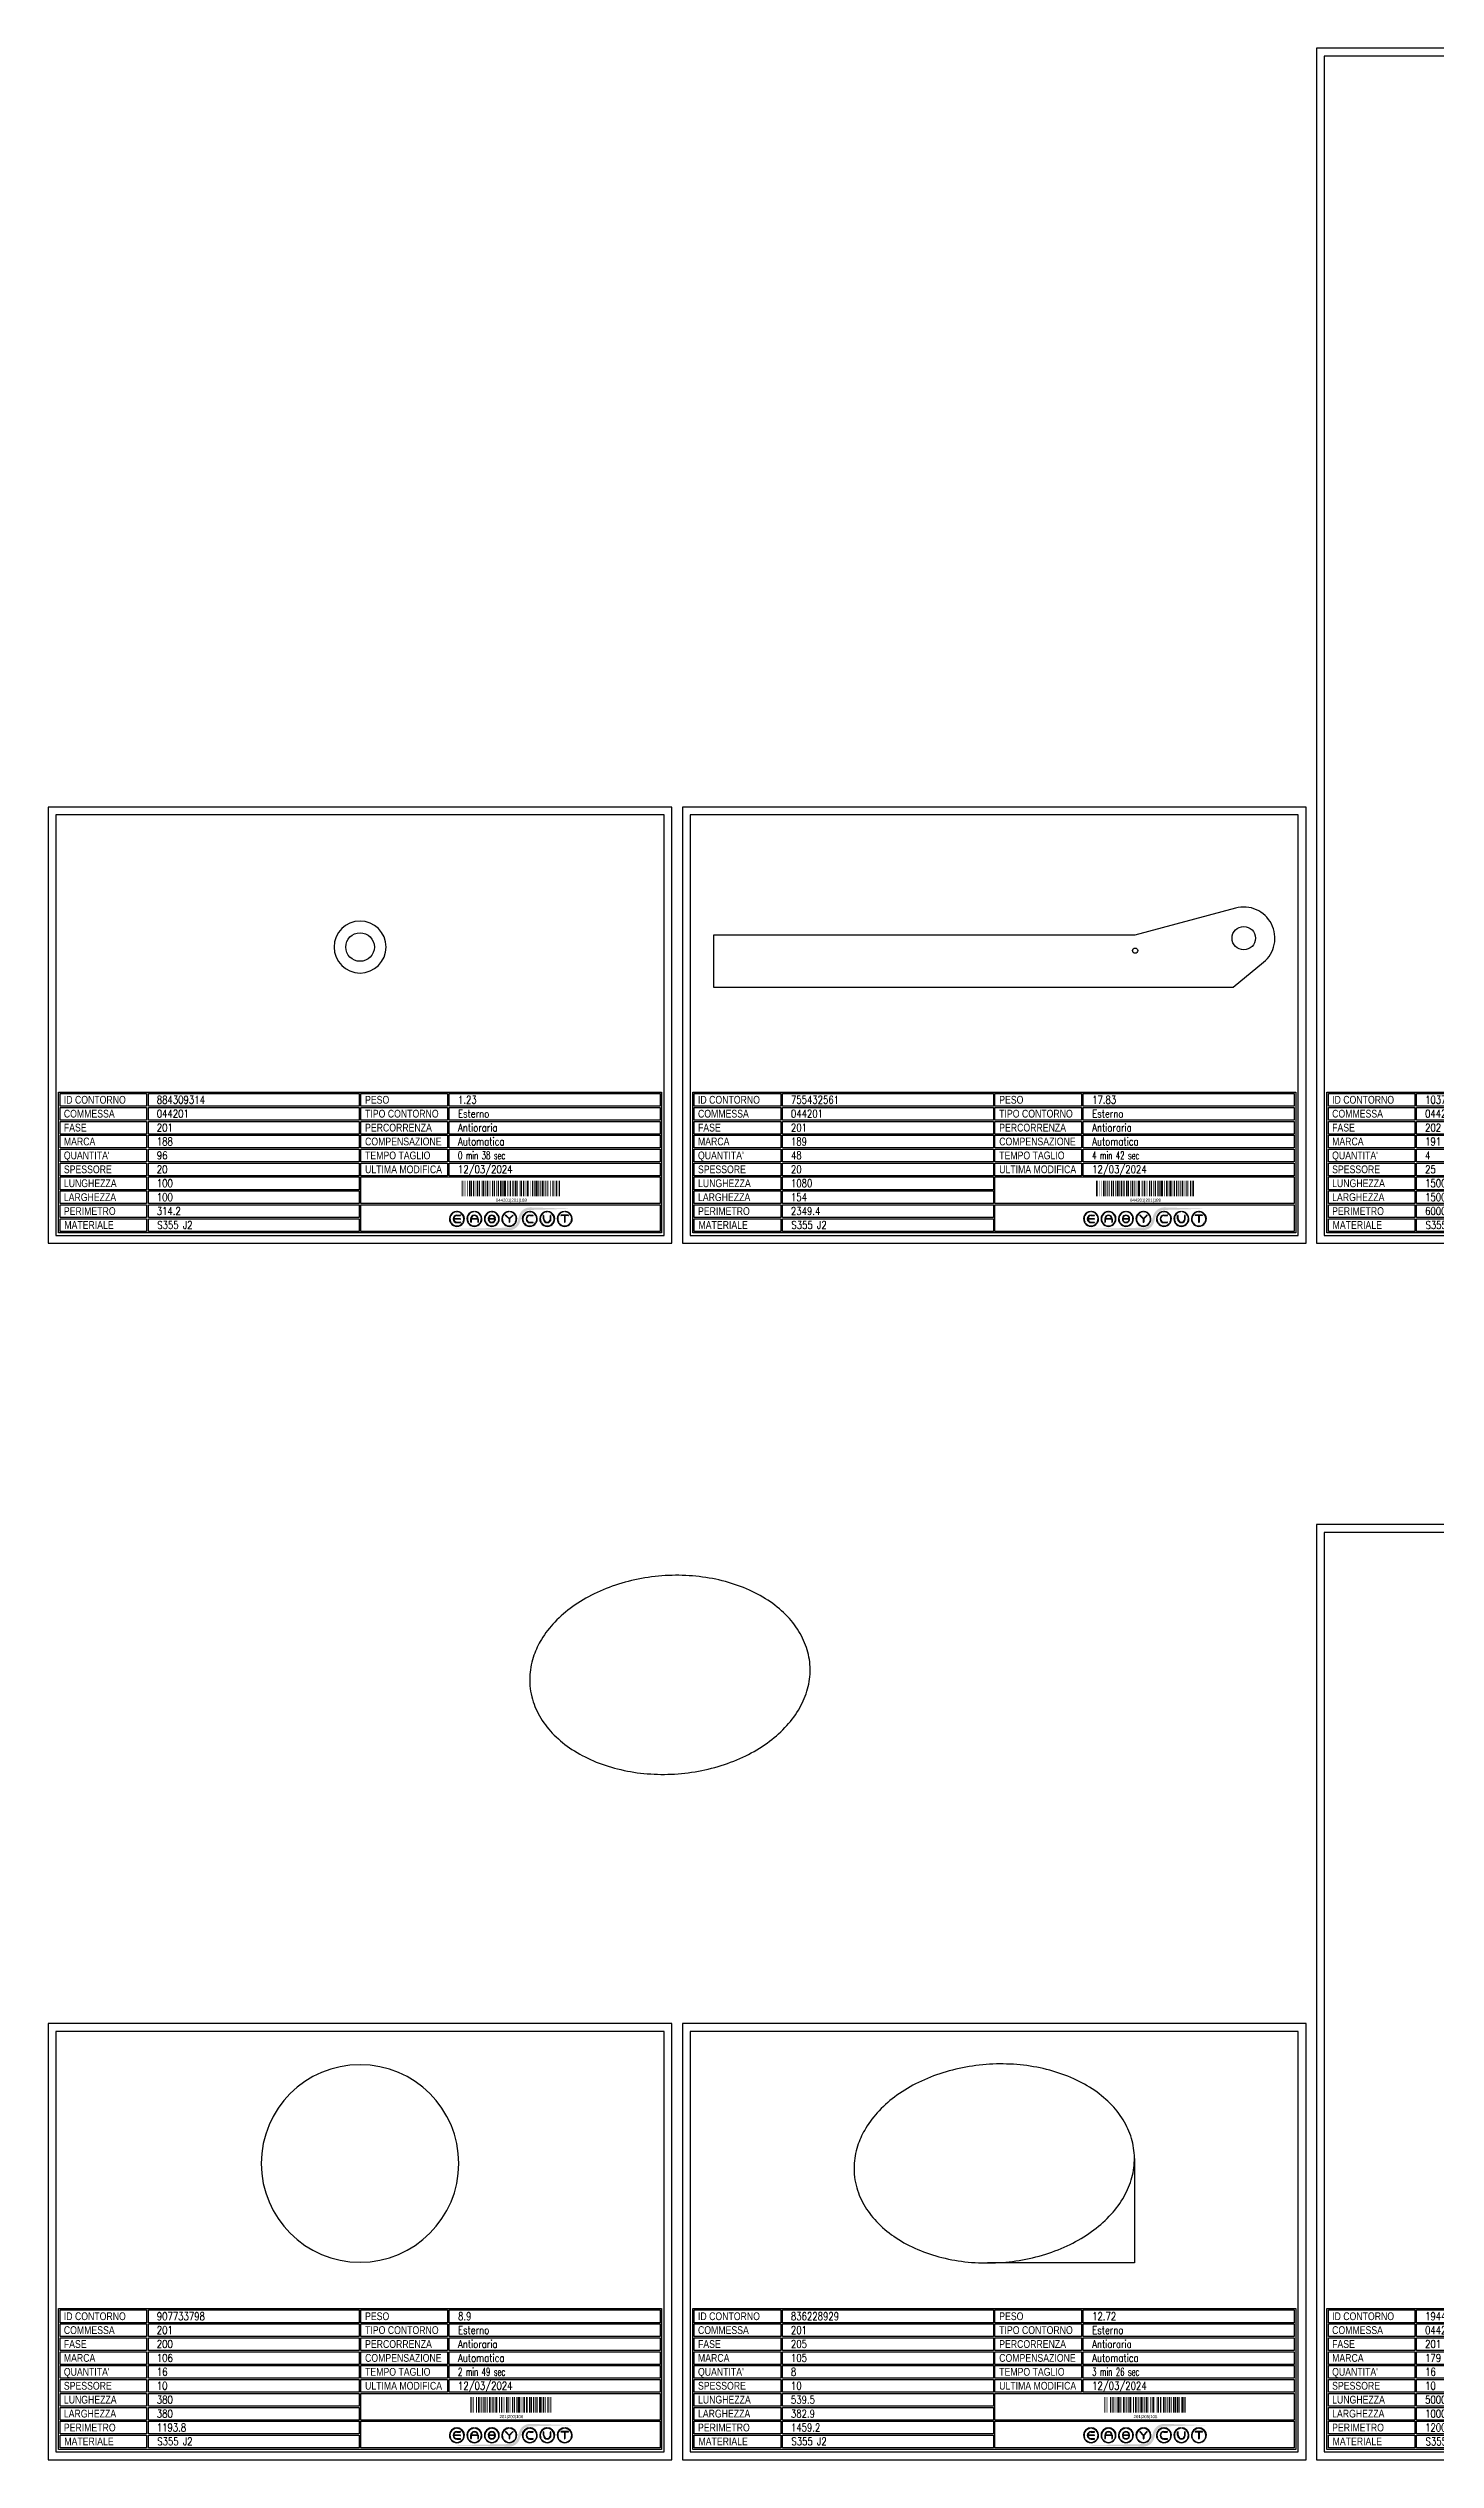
# Model space of a CAD drawing. Header units: millimetres. Extents: x 28039 to 145264, y 9873 to 40131.
# Drawn here: x 28039 to 30708, y 9873 to 14512 of the extents above; entities that cross this region are included whole.
import ezdxf
from ezdxf.enums import TextEntityAlignment as Align

# ---------------------------------------------------------------- set-up
doc = ezdxf.new("R2010")
doc.units = ezdxf.units.MM
doc.styles.add('EasyCutStyle', font='romans.shx', dxfattribs={"width": 0.8})
doc.styles.add('EasyCutStyle1', font='arial.ttf', dxfattribs={"width": 0.8})

# ---------------------------------------------------------------- blocks, each defined once
blk = doc.blocks.new('*U4')
at = {"color": 5}
blk.add_lwpolyline([(0, 0), (1200, 0), (1200, 839), (0, 839)], close=True, dxfattribs=at)
at = {"color": 7}
blk.add_lwpolyline([(15, 15), (1185, 15), (1185, 824), (15, 824)], close=True, dxfattribs=at)
at = {"color": 253}
blk.add_lwpolyline([(20, 291), (1180, 291), (1180, 20), (20, 20)], close=True, dxfattribs=at)
at = {"color": 2}
for points in [[(23, 288.1), (189.3, 288.1), (189.3, 263.7), (23, 263.7)], [(23, 288.1), (189.3, 288.1), (189.3, 263.7), (23, 263.7)], [(601.5, 288.1), (767.9, 288.1), (767.9, 263.7), (601.5, 263.7)], [(23, 261.4), (189.3, 261.4), (189.3, 237), (23, 237)], [(23, 234.6), (189.3, 234.6), (189.3, 210.2), (23, 210.2)], [(601.5, 261.4), (767.9, 261.4), (767.9, 237), (601.5, 237)], [(601.5, 234.6), (767.9, 234.6), (767.9, 210.2), (601.5, 210.2)], [(23, 207.9), (189.3, 207.9), (189.3, 183.4), (23, 183.4)], [(601.5, 207.9), (767.9, 207.9), (767.9, 183.4), (601.5, 183.4)], [(23, 181.1), (189.3, 181.1), (189.3, 156.7), (23, 156.7)], [(23, 154.3), (189.3, 154.3), (189.3, 129.9), (23, 129.9)], [(601.5, 181.1), (767.9, 181.1), (767.9, 156.7), (601.5, 156.7)], [(601.5, 154.3), (767.9, 154.3), (767.9, 129.9), (601.5, 129.9)], [(23, 127.6), (189.3, 127.6), (189.3, 103.1), (23, 103.1)], [(23, 100.8), (189.3, 100.8), (189.3, 76.4), (23, 76.4)], [(23, 74), (189.3, 74), (189.3, 49.6), (23, 49.6)], [(23, 47.3), (189.3, 47.3), (189.3, 22.9), (23, 22.9)]]:
    blk.add_lwpolyline(points, close=True, dxfattribs=at)
at = {"color": 1}
for points in [[(192.7, 288.1), (598.5, 288.1), (598.5, 263.7), (192.7, 263.7)], [(771.3, 288.1), (1177.2, 288.1), (1177.2, 263.7), (771.3, 263.7)], [(192.7, 261.4), (598.5, 261.4), (598.5, 237), (192.7, 237)], [(192.7, 234.6), (598.5, 234.6), (598.5, 210.2), (192.7, 210.2)], [(771.3, 261.4), (1177.2, 261.4), (1177.2, 237), (771.3, 237)], [(771.3, 234.6), (1177.2, 234.6), (1177.2, 210.2), (771.3, 210.2)], [(192.7, 207.9), (598.5, 207.9), (598.5, 183.4), (192.7, 183.4)], [(771.3, 207.9), (1177.2, 207.9), (1177.2, 183.4), (771.3, 183.4)], [(192.7, 181.1), (598.5, 181.1), (598.5, 156.7), (192.7, 156.7)], [(192.7, 154.3), (598.5, 154.3), (598.5, 129.9), (192.7, 129.9)], [(771.3, 181.1), (1177.2, 181.1), (1177.2, 156.7), (771.3, 156.7)], [(771.3, 154.3), (1177.2, 154.3), (1177.2, 129.9), (771.3, 129.9)], [(192.7, 127.6), (598.5, 127.6), (598.5, 103.1), (192.7, 103.1)], [(192.7, 100.8), (598.5, 100.8), (598.5, 76.4), (192.7, 76.4)], [(601.5, 127.6), (1177.2, 127.6), (1177.2, 76.4), (601.5, 76.4)], [(192.7, 74), (598.5, 74), (598.5, 49.6), (192.7, 49.6)], [(192.7, 47.3), (598.5, 47.3), (598.5, 22.9), (192.7, 22.9)], [(601.5, 74), (1177.2, 74), (1177.2, 22.9), (601.5, 22.9)]]:
    blk.add_lwpolyline(points, close=True, dxfattribs=at)
at = {"color": 161, "style": 'EasyCutStyle1', "width": 0.8}
for s, p in [('ID CONTORNO', (30.1, 268.6)), ('PESO', (609.6, 268.6)), ('COMMESSA', (30.1, 241.9)), ('TIPO CONTORNO', (609.6, 241.9)), ('FASE', (30.1, 215.1)), ('MARCA', (30.1, 188.4)), ('COMPENSAZIONE', (609.6, 188.4)), ('PERCORRENZA', (609.6, 215.1)), ("QUANTITA'", (30.1, 161.6)), ('SPESSORE', (30.1, 134.8)), ('TEMPO TAGLIO', (609.6, 161.6)), ('ULTIMA MODIFICA', (609.6, 134.8)), ('LUNGHEZZA', (30.1, 108.1)), ('LARGHEZZA', (30.1, 81.3)), ('PERIMETRO', (30.1, 54.5)), ('MATERIALE', (31, 27.8))]:
    blk.add_text(s, height=15, dxfattribs=at).set_placement(p)
at = {"style": 'EasyCutStyle'}
for tag, p, width in [('IDSHAPE', (208.9, 268.6), 0.8), ('WEIGTHSHAPE', (788.4, 268.6), 0.8), ('ORDERSHAPE', (208.9, 241.9), 0.8), ('TYPESHAPE', (788.4, 241.9), 0.8), ('PHASESHAPE', (208.9, 215.1), 0.8), ('MKSHAPE', (208.9, 188.4), 0.8), ('JOUSHAPE', (788.4, 215.1), 0.8), ('COMPSHAPE', (788.4, 188.4), 0.8), ('TKSHAPE', (208.9, 134.8), 0.8), ('QTASHAPE', (208.9, 161.6), 0.8), ('TIMECUTSHAPE', (788.4, 161.6), 0.65), ('LASTMODIFYSHAPE', (788.4, 134.8), 0.8), ('LENGTHSHAPE', (208.9, 108.1), 0.8), ('HEIGHTSHAPE', (208.9, 81.3), 0.8), ('PERIMETERSHAPE', (208.9, 54.5), 0.8), ('MATSHAPE', (209.8, 27.8), 0.8)]:
    blk.add_attdef(tag, p, '', height=15, dxfattribs=dict(at, width=width))
blk = doc.blocks.new('Logo')
h = blk.add_hatch(color=256)
h.set_gradient(color1=(255, 0, 0), color2=(255, 255, 0), tint=1)
h.paths.add_polyline_path([(20.5, 4.4, -0.339454), (37.1, 17.2), (118.6, 19.6), (37.1, 22, 0.339454), (15.8, 5.7), (13.2, -4.2, -0.339454), (-3.4, -16.9), (-118.2, -19.3), (-3.4, -21.7, 0.339454), (17.8, -5.4)])
for color, points in [(140, [(-115.9, -5.7, -1), (-116.7, -6.1, -0.520567), (-104.9, 14.3, -1), (-104.9, 13.5, 0.520567)]), (256, [(-97.3, 0.4), (-110, 0.4, -0.394366), (-103.7, 6.3), (-97.3, 6.3, 1), (-97.3, 7.2), (-103.7, 7.2, 1), (-103.7, -7.2), (-97.3, -7.2, 1), (-97.3, -6.3), (-103.7, -6.3, -0.394366), (-110, -0.4), (-97.3, -0.4, 1)]), (140, [(-91.4, -5.7, 1), (-90.6, -6.1, 0.520567), (-102.4, 14.3, 0.916853), (-102.6, 13.5, 0.043377), (-102.5, 13.5, -0.520567)]), (140, [(-82.3, -5.7, -1), (-83.1, -6.1, -0.520567), (-71.3, 14.3, -1), (-71.3, 13.5, 0.520567)]), (140, [(-57.8, -5.7, 1), (-57, -6.1, 0.520567), (-68.8, 14.3, 1), (-68.9, 13.5, -0.520567)]), (140, [(-48.7, -5.7, -1), (-49.5, -6.1, -0.520567), (-37.7, 14.3, -1), (-37.7, 13.5, 0.520567)]), (256, [(-31.2, -0.4, -0.486114), (-30.3, -1.5, -0.776377), (-42.6, -1.6, 1), (-43.4, -1.9, 0.776377), (-29.5, -1.7, 0.486114), (-31.2, 0.4), (-41.8, 0.4, -0.486114), (-42.6, 1.5, -0.776377), (-30.4, 1.6, 1), (-29.5, 1.9, 0.776377), (-43.5, 1.7, 0.486114), (-41.8, -0.4)]), (140, [(-24.2, -5.7, 1), (-23.4, -6.1, 0.520567), (-35.2, 14.3, 1), (-35.3, 13.5, -0.520567)]), (140, [(-15.1, -5.7, -1), (-15.9, -6.1, -0.520567), (-4.1, 14.3, -1), (-4.1, 13.5, 0.520567)]), (256, [(-9.3, 7.1, 1), (-10, 6.5), (-3.3, -0.2), (-3.3, -6.3, 1), (-2.4, -6.3), (-2.4, -0.2), (4.2, 6.5, 1), (3.6, 7.1), (-2.9, 0.6)]), (140, [(9.4, -5.7, 1), (10.2, -6.1, 0.520567), (-1.6, 14.3, 1), (-1.7, 13.5, -0.520567)]), (140, [(24.2, -5.7, -1), (23.4, -6.1, -0.520567), (35.2, 14.3, -1), (35.3, 13.5, 0.520567)]), (256, [(36.5, -7.2), (42.8, -7.2, 1), (42.8, -6.3), (36.5, -6.3, -1), (36.5, 6.3), (42.8, 6.3, 1), (42.8, 7.2), (36.5, 7.2, 1)]), (140, [(48.7, -5.7, 1), (49.5, -6.1, 0.520567), (37.7, 14.3, 1), (37.7, 13.5, -0.520567)]), (140, [(57.8, -5.7, -1), (57, -6.1, -0.520567), (68.8, 14.3, -1), (68.9, 13.5, 0.520567)]), (256, [(63.7, 0), (63.7, 6.3, 1), (62.9, 6.3), (62.9, 0, 1), (77.3, 0), (77.3, 6.3, 1), (76.4, 6.3), (76.4, 0, -1)]), (140, [(82.3, -5.7, 1), (83.1, -6.1, 0.520567), (71.3, 14.3, 1), (71.3, 13.5, -0.520567)]), (140, [(91.4, -5.7, -1), (90.6, -6.1, -0.520567), (102.4, 14.3, -1), (102.5, 13.5, 0.520567)]), (256, [(96.9, 7.2, 1), (96.9, 6.3), (103.2, 6.3), (103.2, -6.3, 1), (104.1, -6.3), (104.1, 6.3), (110.4, 6.3, 1), (110.4, 7.2)]), (140, [(115.9, -5.7, 1), (116.7, -6.1, 0.520567), (104.9, 14.3, 1), (104.9, 13.5, -0.520567)]), (140, [(-91.9, -8.3, 1), (-92.6, -7.8, -0.520567), (-114.8, -7.8, 1), (-115.5, -8.3, 0.520567)]), (140, [(-58.3, -8.3, 1), (-59, -7.8, -0.520567), (-81.2, -7.8, 1), (-81.9, -8.3, 0.520567)]), (140, [(-24.7, -8.3, 1), (-25.4, -7.8, -0.520567), (-47.6, -7.8, 1), (-48.3, -8.3, 0.520567)]), (140, [(8.9, -8.3, 1), (8.2, -7.8, -0.520567), (-14, -7.8, 1), (-14.7, -8.3, 0.520567)]), (140, [(48.3, -8.3, 1), (47.6, -7.8, -0.520567), (25.4, -7.8, 1), (24.7, -8.3, 0.520567)]), (140, [(81.9, -8.3, 1), (81.2, -7.8, -0.520567), (59, -7.8, 1), (58.3, -8.3, 0.520567)]), (140, [(115.5, -8.3, 1), (114.8, -7.8, -0.520567), (92.6, -7.8, 1), (91.9, -8.3, 0.520567)])]:
    blk.add_hatch(color=color).paths.add_polyline_path(points)
h = blk.add_hatch(color=256)
h.paths.add_polyline_path([(-63.7, -0.4), (-63.7, -6.3, 1), (-62.9, -6.3), (-62.9, 0, 1), (-77.3, 0), (-77.3, -6.3, 1), (-76.4, -6.3), (-76.4, -0.4)])
h.paths.add_polyline_path([(-76.4, 0.4, -0.933992), (-63.8, 0.4)], flags=16)
for p, q in [((-97.3, 0.4), (-110, 0.4)), ((-103.7, 7.2), (-97.3, 7.2)), ((-103.7, 6.3), (-97.3, 6.3)), ((-77.3, 0), (-77.3, -6.3)), ((-63.8, 0.4), (-76.4, 0.4)), ((-62.9, 0), (-62.9, -6.3)), ((-31.2, 0.4), (-41.8, 0.4)), ((-3.3, -0.2), (-10, 6.5)), ((-2.9, 0.6), (-9.3, 7.1)), ((-2.9, 0.6), (3.6, 7.1)), ((-2.4, -0.2), (4.2, 6.5)), ((36.5, 7.2), (42.8, 7.2)), ((36.5, 6.3), (42.8, 6.3)), ((62.9, 0), (62.9, 6.3)), ((63.7, 0), (63.7, 6.3)), ((76.4, 0), (76.4, 6.3)), ((77.3, 0), (77.3, 6.3)), ((110.4, 7.2), (96.9, 7.2)), ((103.2, 6.3), (96.9, 6.3)), ((103.2, 6.3), (103.2, -6.3)), ((104.1, 6.3), (104.1, -6.3)), ((110.4, 6.3), (104.1, 6.3)), ((-97.3, -0.4), (-110, -0.4)), ((-103.7, -6.3), (-97.3, -6.3)), ((-103.7, -7.2), (-97.3, -7.2)), ((-76.4, -0.4), (-76.4, -6.3)), ((-63.7, -0.4), (-76.4, -0.4)), ((-63.7, -0.4), (-63.7, -6.3)), ((-31.2, -0.4), (-41.8, -0.4)), ((-3.3, -0.2), (-3.3, -6.3)), ((-2.4, -0.2), (-2.4, -6.3)), ((36.5, -6.3), (42.8, -6.3)), ((36.5, -7.2), (42.8, -7.2))]:
    blk.add_line(p, q)
at = {"color": 140}
for centre, radius, start, end in [((-103.7, 0), 14.4, 95, 205), ((-103.7, 0), 13.5, 95, 205), ((-104.9, 13.9), 0.432, 275, 95), ((-102.5, 13.9), 0.432, 85, 265), ((-103.7, 0), 13.5, 335, 85), ((-103.7, 0), 14.4, 335, 85), ((-70.1, 0), 14.4, 95, 205), ((-70.1, 0), 13.5, 95, 205), ((-71.3, 13.9), 0.432, 275, 95), ((-68.9, 13.9), 0.432, 85, 265), ((-70.1, 0), 13.5, 335, 85), ((-70.1, 0), 14.4, 335, 85), ((-36.5, 0), 14.4, 95, 205), ((-36.5, 0), 13.5, 95, 205), ((-37.7, 13.9), 0.432, 275, 95), ((-35.3, 13.9), 0.432, 85, 265), ((-36.5, 0), 13.5, 335, 85), ((-36.5, 0), 14.4, 335, 85), ((-2.9, 0), 14.4, 95, 205), ((-2.9, 0), 13.5, 95, 205), ((-4.1, 13.9), 0.432, 275, 95), ((-1.7, 13.9), 0.432, 85, 265), ((-2.9, 0), 13.5, 335, 85), ((-2.9, 0), 14.4, 335, 85), ((36.5, 0), 14.4, 95, 205), ((36.5, 0), 13.5, 95, 205), ((35.3, 13.9), 0.432, 275, 95), ((37.7, 13.9), 0.432, 85, 265), ((36.5, 0), 14.4, 335, 85), ((36.5, 0), 13.5, 335, 85), ((70.1, 0), 14.4, 95, 205), ((70.1, 0), 13.5, 95, 205), ((68.9, 13.9), 0.432, 275, 95), ((71.3, 13.9), 0.432, 85, 265), ((70.1, 0), 14.4, 335, 85), ((70.1, 0), 13.5, 335, 85), ((103.7, 0), 14.4, 95, 205), ((103.7, 0), 13.5, 95, 205), ((102.5, 13.9), 0.432, 275, 95), ((104.9, 13.9), 0.432, 85, 265), ((103.7, 0), 14.4, 335, 85), ((103.7, 0), 13.5, 335, 85), ((-116.3, -5.9), 0.432, 205, 25), ((-115.1, -8), 0.432, 35, 215), ((-103.7, 0), 14.4, 215, 325), ((-103.7, 0), 13.5, 215, 325), ((-92.2, -8), 0.432, 325, 145), ((-91, -5.9), 0.432, 155, 335), ((-82.7, -5.9), 0.432, 205, 25), ((-81.5, -8), 0.432, 35, 215), ((-70.1, 0), 14.4, 215, 325), ((-70.1, 0), 13.5, 215, 325), ((-58.6, -8), 0.432, 325, 145), ((-57.4, -5.9), 0.432, 155, 335), ((-49.1, -5.9), 0.432, 205, 25), ((-47.9, -8), 0.432, 35, 215), ((-36.5, 0), 14.4, 215, 325), ((-36.5, 0), 13.5, 215, 325), ((-25, -8), 0.432, 325, 145), ((-23.8, -5.9), 0.432, 155, 335), ((-15.5, -5.9), 0.432, 205, 25), ((-14.3, -8), 0.432, 35, 215), ((-2.9, 0), 14.4, 215, 325), ((-2.9, 0), 13.5, 215, 325), ((8.6, -8), 0.432, 325, 145), ((9.8, -5.9), 0.432, 155, 335), ((23.8, -5.9), 0.432, 205, 25), ((25, -8), 0.432, 35, 215), ((36.5, 0), 14.4, 215, 325), ((36.5, 0), 13.5, 215, 325), ((47.9, -8), 0.432, 325, 145), ((49.1, -5.9), 0.432, 155, 335), ((57.4, -5.9), 0.432, 205, 25), ((58.6, -8), 0.432, 35, 215), ((70.1, 0), 14.4, 215, 325), ((70.1, 0), 13.5, 215, 325), ((81.5, -8), 0.432, 325, 145), ((82.7, -5.9), 0.432, 155, 335), ((91, -5.9), 0.432, 205, 25), ((92.2, -8), 0.432, 35, 215), ((103.7, 0), 14.4, 215, 325), ((103.7, 0), 13.5, 215, 325), ((115.1, -8), 0.432, 325, 145), ((116.3, -5.9), 0.432, 155, 335)]:
    blk.add_arc(centre, radius, start, end, dxfattribs=at)
for centre, radius, start, end in [((-103.7, 0), 7.2, 90, 270), ((-103.7, 0), 6.34, 90, 176.0904), ((-97.3, 6.8), 0.432, 270, 90), ((-97.3, 0), 0.432, 270, 90), ((-70.1, 0), 7.2, 0, 180), ((-70.1, 0), 6.34, 3.9096, 176.0904), ((-36.5, 0), 7.2, 15, 166.2998), ((-41.8, 1.3), 1.73, 166.2998, 270), ((-41.8, 1.3), 0.864, 166.2998, 270), ((-36.5, 0), 6.34, 15, 166.2998), ((-31.2, -1.3), 1.73, 346.2998, 90), ((-29.9, 1.8), 0.432, 195, 15), ((-9.6, 6.8), 0.432, 45, 225), ((3.9, 6.8), 0.432, 315, 135), ((36.5, 0), 7.2, 90, 270), ((36.5, 0), 6.34, 90, 270), ((42.8, 6.8), 0.432, 270, 90), ((63.3, 6.3), 0.432, 0, 180), ((70.1, 0), 7.2, 180, 0), ((70.1, 0), 6.34, 180, 0), ((76.8, 6.3), 0.432, 0, 180), ((96.9, 6.8), 0.432, 90, 270), ((110.4, 6.8), 0.432, 270, 90), ((-103.7, 0), 6.34, 183.9096, 270), ((-97.3, -6.8), 0.432, 270, 90), ((-76.8, -6.3), 0.432, 180, 0), ((-63.3, -6.3), 0.432, 180, 0), ((-43, -1.8), 0.432, 15, 195), ((-36.5, 0), 7.2, 195, 346.2998), ((-36.5, 0), 6.34, 195, 346.2998), ((-31.2, -1.3), 0.864, 346.2998, 90), ((-2.9, -6.3), 0.432, 180, 0), ((42.8, -6.8), 0.432, 270, 90), ((103.7, -6.3), 0.432, 180, 0)]:
    blk.add_arc(centre, radius, start, end)
blk = doc.blocks.new('BARCODE128_907733798', base_point=(28928.8, 9953.4))
at = {"linetype": 'Continuous'}
for points, const_width in [([(28929.8, 9953.4), (28929.8, 9983.4)], 2), ([(28932.3, 9953.4), (28932.3, 9983.4)], 1), ([(28935.3, 9953.4), (28935.3, 9983.4)], 1), ([(28940.8, 9953.4), (28940.8, 9983.4)], 2), ([(28945.3, 9953.4), (28945.3, 9983.4)], 3), ([(28949.3, 9953.4), (28949.3, 9983.4)], 1), ([(28951.3, 9953.4), (28951.3, 9983.4)], 1), ([(28955.3, 9953.4), (28955.3, 9983.4)], 3), ([(28958.8, 9953.4), (28958.8, 9983.4)], 2), ([(28962.3, 9953.4), (28962.3, 9983.4)], 1), ([(28966.3, 9953.4), (28966.3, 9983.4)], 3), ([(28970.8, 9953.4), (28970.8, 9983.4)], 2), ([(28973.3, 9953.4), (28973.3, 9983.4)], 1), ([(28975.3, 9953.4), (28975.3, 9983.4)], 1), ([(28978.8, 9953.4), (28978.8, 9983.4)], 4), ([(28984.8, 9953.4), (28984.8, 9983.4)], 2), ([(28989.3, 9953.4), (28989.3, 9983.4)], 3), ([(28993.3, 9953.4), (28993.3, 9983.4)], 1), ([(28995.3, 9953.4), (28995.3, 9983.4)], 1), ([(28999.3, 9953.4), (28999.3, 9983.4)], 3), ([(29002.8, 9953.4), (29002.8, 9983.4)], 2), ([(29006.3, 9953.4), (29006.3, 9983.4)], 1), ([(29010.3, 9953.4), (29010.3, 9983.4)], 3), ([(29013.8, 9953.4), (29013.8, 9983.4)], 2), ([(29017.3, 9953.4), (29017.3, 9983.4)], 1), ([(29019.3, 9953.4), (29019.3, 9983.4)], 1), ([(29022.8, 9953.4), (29022.8, 9983.4)], 4), ([(29028.3, 9953.4), (29028.3, 9983.4)], 1), ([(29032.3, 9953.4), (29032.3, 9983.4)], 3), ([(29036.8, 9953.4), (29036.8, 9983.4)], 2), ([(29039.3, 9953.4), (29039.3, 9983.4)], 1), ([(29043.3, 9953.4), (29043.3, 9983.4)], 3), ([(29046.8, 9953.4), (29046.8, 9983.4)], 2), ([(29050.8, 9953.4), (29050.8, 9983.4)], 2), ([(29055.3, 9953.4), (29055.3, 9983.4)], 3), ([(29058.3, 9953.4), (29058.3, 9983.4)], 1), ([(29062.8, 9953.4), (29062.8, 9983.4)], 4), ([(29066.3, 9953.4), (29066.3, 9983.4)], 1), ([(29069.3, 9953.4), (29069.3, 9983.4)], 3), ([(29072.8, 9953.4), (29072.8, 9983.4)], 2), ([(29078.3, 9953.4), (29078.3, 9983.4)], 3), ([(29081.3, 9953.4), (29081.3, 9983.4)], 1), ([(29083.8, 9953.4), (29083.8, 9983.4)], 2)]:
    blk.add_lwpolyline(points, dxfattribs=dict(at, const_width=const_width))
blk.add_text('201|200|106', height=6).set_placement((29007.8, 9942.9), align=Align.CENTER)
blk = doc.blocks.new('BARCODE128_836228929', base_point=(30148.8, 9953.4))
at = {"linetype": 'Continuous'}
for points, const_width in [([(30149.8, 9953.4), (30149.8, 9983.4)], 2), ([(30152.3, 9953.4), (30152.3, 9983.4)], 1), ([(30155.3, 9953.4), (30155.3, 9983.4)], 1), ([(30160.8, 9953.4), (30160.8, 9983.4)], 2), ([(30165.3, 9953.4), (30165.3, 9983.4)], 3), ([(30169.3, 9953.4), (30169.3, 9983.4)], 1), ([(30171.3, 9953.4), (30171.3, 9983.4)], 1), ([(30175.3, 9953.4), (30175.3, 9983.4)], 3), ([(30178.8, 9953.4), (30178.8, 9983.4)], 2), ([(30182.3, 9953.4), (30182.3, 9983.4)], 1), ([(30186.3, 9953.4), (30186.3, 9983.4)], 3), ([(30190.8, 9953.4), (30190.8, 9983.4)], 2), ([(30193.3, 9953.4), (30193.3, 9983.4)], 1), ([(30195.3, 9953.4), (30195.3, 9983.4)], 1), ([(30198.8, 9953.4), (30198.8, 9983.4)], 4), ([(30204.8, 9953.4), (30204.8, 9983.4)], 2), ([(30209.3, 9953.4), (30209.3, 9983.4)], 3), ([(30213.3, 9953.4), (30213.3, 9983.4)], 1), ([(30215.3, 9953.4), (30215.3, 9983.4)], 1), ([(30219.3, 9953.4), (30219.3, 9983.4)], 3), ([(30222.8, 9953.4), (30222.8, 9983.4)], 2), ([(30226.8, 9953.4), (30226.8, 9983.4)], 2), ([(30230.3, 9953.4), (30230.3, 9983.4)], 3), ([(30234.3, 9953.4), (30234.3, 9983.4)], 1), ([(30237.3, 9953.4), (30237.3, 9983.4)], 1), ([(30239.3, 9953.4), (30239.3, 9983.4)], 1), ([(30242.8, 9953.4), (30242.8, 9983.4)], 4), ([(30248.3, 9953.4), (30248.3, 9983.4)], 1), ([(30252.3, 9953.4), (30252.3, 9983.4)], 3), ([(30256.8, 9953.4), (30256.8, 9983.4)], 2), ([(30259.3, 9953.4), (30259.3, 9983.4)], 1), ([(30263.3, 9953.4), (30263.3, 9983.4)], 3), ([(30266.8, 9953.4), (30266.8, 9983.4)], 2), ([(30270.8, 9953.4), (30270.8, 9983.4)], 2), ([(30274.3, 9953.4), (30274.3, 9983.4)], 3), ([(30278.3, 9953.4), (30278.3, 9983.4)], 1), ([(30282.3, 9953.4), (30282.3, 9983.4)], 3), ([(30285.8, 9953.4), (30285.8, 9983.4)], 2), ([(30289.3, 9953.4), (30289.3, 9983.4)], 3), ([(30292.8, 9953.4), (30292.8, 9983.4)], 2), ([(30298.3, 9953.4), (30298.3, 9983.4)], 3), ([(30301.3, 9953.4), (30301.3, 9983.4)], 1), ([(30303.8, 9953.4), (30303.8, 9983.4)], 2)]:
    blk.add_lwpolyline(points, dxfattribs=dict(at, const_width=const_width))
blk.add_text('201|205|105', height=6).set_placement((30227.8, 9942.9), align=Align.CENTER)
blk = doc.blocks.new('*U14')
at = {"color": 5}
blk.add_lwpolyline([(0, 0), (6000, 0), (6000, 1799), (0, 1799)], close=True, dxfattribs=at)
at = {"color": 7}
blk.add_lwpolyline([(15, 15), (5985, 15), (5985, 1784), (15, 1784)], close=True, dxfattribs=at)
at = {"color": 253}
blk.add_lwpolyline([(20, 291), (1180, 291), (1180, 20), (20, 20)], close=True, dxfattribs=at)
at = {"color": 2}
for points in [[(23, 288.1), (189.3, 288.1), (189.3, 263.7), (23, 263.7)], [(23, 288.1), (189.3, 288.1), (189.3, 263.7), (23, 263.7)], [(23, 261.4), (189.3, 261.4), (189.3, 237), (23, 237)], [(23, 234.6), (189.3, 234.6), (189.3, 210.2), (23, 210.2)], [(23, 207.9), (189.3, 207.9), (189.3, 183.4), (23, 183.4)], [(23, 181.1), (189.3, 181.1), (189.3, 156.7), (23, 156.7)], [(23, 154.3), (189.3, 154.3), (189.3, 129.9), (23, 129.9)], [(23, 127.6), (189.3, 127.6), (189.3, 103.1), (23, 103.1)], [(23, 100.8), (189.3, 100.8), (189.3, 76.4), (23, 76.4)], [(23, 74), (189.3, 74), (189.3, 49.6), (23, 49.6)], [(23, 47.3), (189.3, 47.3), (189.3, 22.9), (23, 22.9)]]:
    blk.add_lwpolyline(points, close=True, dxfattribs=at)
at = {"color": 1}
for points in [[(192.7, 288.1), (598.5, 288.1), (598.5, 263.7), (192.7, 263.7)], [(192.7, 261.4), (598.5, 261.4), (598.5, 237), (192.7, 237)], [(192.7, 234.6), (598.5, 234.6), (598.5, 210.2), (192.7, 210.2)], [(192.7, 207.9), (598.5, 207.9), (598.5, 183.4), (192.7, 183.4)], [(192.7, 181.1), (598.5, 181.1), (598.5, 156.7), (192.7, 156.7)], [(192.7, 154.3), (598.5, 154.3), (598.5, 129.9), (192.7, 129.9)], [(192.7, 127.6), (598.5, 127.6), (598.5, 103.1), (192.7, 103.1)], [(192.7, 100.8), (598.5, 100.8), (598.5, 76.4), (192.7, 76.4)], [(192.7, 74), (598.5, 74), (598.5, 49.6), (192.7, 49.6)], [(192.7, 47.3), (598.5, 47.3), (598.5, 22.9), (192.7, 22.9)]]:
    blk.add_lwpolyline(points, close=True, dxfattribs=at)
at = {"color": 161, "style": 'EasyCutStyle1', "width": 0.8}
for s, p in [('ID CONTORNO', (30.1, 268.6)), ('COMMESSA', (30.1, 241.9)), ('FASE', (30.1, 215.1)), ('MARCA', (30.1, 188.4)), ("QUANTITA'", (30.1, 161.6)), ('SPESSORE', (30.1, 134.8)), ('LUNGHEZZA', (30.1, 108.1)), ('LARGHEZZA', (30.1, 81.3)), ('PERIMETRO', (30.1, 54.5)), ('MATERIALE', (31, 27.8))]:
    blk.add_text(s, height=15, dxfattribs=at).set_placement(p)
at = {"style": 'EasyCutStyle'}
for tag, p, width in [('IDSHAPE', (208.9, 268.6), 0.8), ('WEIGTHSHAPE', (788.4, 268.6), 0.8), ('ORDERSHAPE', (208.9, 241.9), 0.8), ('TYPESHAPE', (788.4, 241.9), 0.8), ('PHASESHAPE', (208.9, 215.1), 0.8), ('MKSHAPE', (208.9, 188.4), 0.8), ('JOUSHAPE', (788.4, 215.1), 0.8), ('COMPSHAPE', (788.4, 188.4), 0.8), ('TKSHAPE', (208.9, 134.8), 0.8), ('QTASHAPE', (208.9, 161.6), 0.8), ('TIMECUTSHAPE', (788.4, 161.6), 0.65), ('LASTMODIFYSHAPE', (788.4, 134.8), 0.8), ('LENGTHSHAPE', (208.9, 108.1), 0.8), ('HEIGHTSHAPE', (208.9, 81.3), 0.8), ('PERIMETERSHAPE', (208.9, 54.5), 0.8), ('MATSHAPE', (209.8, 27.8), 0.8)]:
    blk.add_attdef(tag, p, '', height=15, dxfattribs=dict(at, width=width))
blk = doc.blocks.new('BARCODE128_884309314', base_point=(28928.8, 12293.4))
at = {"linetype": 'Continuous'}
for points, const_width in [([(28929.8, 12293.4), (28929.8, 12323.4)], 2), ([(28932.3, 12293.4), (28932.3, 12323.4)], 1), ([(28935.3, 12293.4), (28935.3, 12323.4)], 1), ([(28940.3, 12293.4), (28940.3, 12323.4)], 1), ([(28944.3, 12293.4), (28944.3, 12323.4)], 3), ([(28947.8, 12293.4), (28947.8, 12323.4)], 2), ([(28951.8, 12293.4), (28951.8, 12323.4)], 2), ([(28955.3, 12293.4), (28955.3, 12323.4)], 1), ([(28959.3, 12293.4), (28959.3, 12323.4)], 3), ([(28962.8, 12293.4), (28962.8, 12323.4)], 2), ([(28966.3, 12293.4), (28966.3, 12323.4)], 1), ([(28970.3, 12293.4), (28970.3, 12323.4)], 3), ([(28973.8, 12293.4), (28973.8, 12323.4)], 2), ([(28978.3, 12293.4), (28978.3, 12323.4)], 3), ([(28982.3, 12293.4), (28982.3, 12323.4)], 1), ([(28984.3, 12293.4), (28984.3, 12323.4)], 1), ([(28988.3, 12293.4), (28988.3, 12323.4)], 3), ([(28991.8, 12293.4), (28991.8, 12323.4)], 2), ([(28995.3, 12293.4), (28995.3, 12323.4)], 1), ([(28999.3, 12293.4), (28999.3, 12323.4)], 3), ([(29003.8, 12293.4), (29003.8, 12323.4)], 2), ([(29006.3, 12293.4), (29006.3, 12323.4)], 1), ([(29008.3, 12293.4), (29008.3, 12323.4)], 1), ([(29011.8, 12293.4), (29011.8, 12323.4)], 4), ([(29017.8, 12293.4), (29017.8, 12323.4)], 2), ([(29022.3, 12293.4), (29022.3, 12323.4)], 3), ([(29026.3, 12293.4), (29026.3, 12323.4)], 1), ([(29028.3, 12293.4), (29028.3, 12323.4)], 1), ([(29032.3, 12293.4), (29032.3, 12323.4)], 3), ([(29035.8, 12293.4), (29035.8, 12323.4)], 2), ([(29039.3, 12293.4), (29039.3, 12323.4)], 1), ([(29043.3, 12293.4), (29043.3, 12323.4)], 3), ([(29047.8, 12293.4), (29047.8, 12323.4)], 2), ([(29050.3, 12293.4), (29050.3, 12323.4)], 1), ([(29052.3, 12293.4), (29052.3, 12323.4)], 1), ([(29055.8, 12293.4), (29055.8, 12323.4)], 4), ([(29061.3, 12293.4), (29061.3, 12323.4)], 1), ([(29065.3, 12293.4), (29065.3, 12323.4)], 3), ([(29069.8, 12293.4), (29069.8, 12323.4)], 2), ([(29073.3, 12293.4), (29073.3, 12323.4)], 3), ([(29076.3, 12293.4), (29076.3, 12323.4)], 1), ([(29079.8, 12293.4), (29079.8, 12323.4)], 2), ([(29084.3, 12293.4), (29084.3, 12323.4)], 3), ([(29087.3, 12293.4), (29087.3, 12323.4)], 1), ([(29090.8, 12293.4), (29090.8, 12323.4)], 2), ([(29094.8, 12293.4), (29094.8, 12323.4)], 2), ([(29099.3, 12293.4), (29099.3, 12323.4)], 1), ([(29103.3, 12293.4), (29103.3, 12323.4)], 1), ([(29105.8, 12293.4), (29105.8, 12323.4)], 2), ([(29111.3, 12293.4), (29111.3, 12323.4)], 3), ([(29114.3, 12293.4), (29114.3, 12323.4)], 1), ([(29116.8, 12293.4), (29116.8, 12323.4)], 2)]:
    blk.add_lwpolyline(points, dxfattribs=dict(at, const_width=const_width))
blk.add_text('044201|201|188', height=6).set_placement((29024.3, 12282.9), align=Align.CENTER)
blk = doc.blocks.new('BARCODE128_755432561', base_point=(30148.8, 12293.4))
at = {"linetype": 'Continuous'}
for points, const_width in [([(30149.8, 12293.4), (30149.8, 12323.4)], 2), ([(30152.3, 12293.4), (30152.3, 12323.4)], 1), ([(30155.3, 12293.4), (30155.3, 12323.4)], 1), ([(30160.3, 12293.4), (30160.3, 12323.4)], 1), ([(30164.3, 12293.4), (30164.3, 12323.4)], 3), ([(30167.8, 12293.4), (30167.8, 12323.4)], 2), ([(30171.8, 12293.4), (30171.8, 12323.4)], 2), ([(30175.3, 12293.4), (30175.3, 12323.4)], 1), ([(30179.3, 12293.4), (30179.3, 12323.4)], 3), ([(30182.8, 12293.4), (30182.8, 12323.4)], 2), ([(30186.3, 12293.4), (30186.3, 12323.4)], 1), ([(30190.3, 12293.4), (30190.3, 12323.4)], 3), ([(30193.8, 12293.4), (30193.8, 12323.4)], 2), ([(30198.3, 12293.4), (30198.3, 12323.4)], 3), ([(30202.3, 12293.4), (30202.3, 12323.4)], 1), ([(30204.3, 12293.4), (30204.3, 12323.4)], 1), ([(30208.3, 12293.4), (30208.3, 12323.4)], 3), ([(30211.8, 12293.4), (30211.8, 12323.4)], 2), ([(30215.3, 12293.4), (30215.3, 12323.4)], 1), ([(30219.3, 12293.4), (30219.3, 12323.4)], 3), ([(30223.8, 12293.4), (30223.8, 12323.4)], 2), ([(30226.3, 12293.4), (30226.3, 12323.4)], 1), ([(30228.3, 12293.4), (30228.3, 12323.4)], 1), ([(30231.8, 12293.4), (30231.8, 12323.4)], 4), ([(30237.8, 12293.4), (30237.8, 12323.4)], 2), ([(30242.3, 12293.4), (30242.3, 12323.4)], 3), ([(30246.3, 12293.4), (30246.3, 12323.4)], 1), ([(30248.3, 12293.4), (30248.3, 12323.4)], 1), ([(30252.3, 12293.4), (30252.3, 12323.4)], 3), ([(30255.8, 12293.4), (30255.8, 12323.4)], 2), ([(30259.3, 12293.4), (30259.3, 12323.4)], 1), ([(30263.3, 12293.4), (30263.3, 12323.4)], 3), ([(30267.8, 12293.4), (30267.8, 12323.4)], 2), ([(30270.3, 12293.4), (30270.3, 12323.4)], 1), ([(30272.3, 12293.4), (30272.3, 12323.4)], 1), ([(30275.8, 12293.4), (30275.8, 12323.4)], 4), ([(30281.3, 12293.4), (30281.3, 12323.4)], 1), ([(30285.3, 12293.4), (30285.3, 12323.4)], 3), ([(30289.8, 12293.4), (30289.8, 12323.4)], 2), ([(30293.3, 12293.4), (30293.3, 12323.4)], 3), ([(30296.3, 12293.4), (30296.3, 12323.4)], 1), ([(30299.8, 12293.4), (30299.8, 12323.4)], 2), ([(30304.3, 12293.4), (30304.3, 12323.4)], 3), ([(30308.3, 12293.4), (30308.3, 12323.4)], 1), ([(30310.8, 12293.4), (30310.8, 12323.4)], 2), ([(30315.3, 12293.4), (30315.3, 12323.4)], 3), ([(30318.3, 12293.4), (30318.3, 12323.4)], 1), ([(30322.8, 12293.4), (30322.8, 12323.4)], 2), ([(30325.8, 12293.4), (30325.8, 12323.4)], 2), ([(30331.3, 12293.4), (30331.3, 12323.4)], 3), ([(30334.3, 12293.4), (30334.3, 12323.4)], 1), ([(30336.8, 12293.4), (30336.8, 12323.4)], 2)]:
    blk.add_lwpolyline(points, dxfattribs=dict(at, const_width=const_width))
blk.add_text('044201|201|189', height=6).set_placement((30244.3, 12282.9), align=Align.CENTER)
blk = doc.blocks.new('*U57')
at = {"color": 5}
blk.add_lwpolyline([(0, 0), (2000, 0), (2000, 2299), (0, 2299)], close=True, dxfattribs=at)
at = {"color": 7}
blk.add_lwpolyline([(15, 15), (1985, 15), (1985, 2284), (15, 2284)], close=True, dxfattribs=at)
at = {"color": 253}
blk.add_lwpolyline([(20, 291), (1180, 291), (1180, 20), (20, 20)], close=True, dxfattribs=at)
at = {"color": 2}
for points in [[(23, 288.1), (189.3, 288.1), (189.3, 263.7), (23, 263.7)], [(23, 288.1), (189.3, 288.1), (189.3, 263.7), (23, 263.7)], [(601.5, 288.1), (767.9, 288.1), (767.9, 263.7), (601.5, 263.7)], [(23, 261.4), (189.3, 261.4), (189.3, 237), (23, 237)], [(23, 234.6), (189.3, 234.6), (189.3, 210.2), (23, 210.2)], [(601.5, 261.4), (767.9, 261.4), (767.9, 237), (601.5, 237)], [(601.5, 234.6), (767.9, 234.6), (767.9, 210.2), (601.5, 210.2)], [(23, 207.9), (189.3, 207.9), (189.3, 183.4), (23, 183.4)], [(601.5, 207.9), (767.9, 207.9), (767.9, 183.4), (601.5, 183.4)], [(23, 181.1), (189.3, 181.1), (189.3, 156.7), (23, 156.7)], [(23, 154.3), (189.3, 154.3), (189.3, 129.9), (23, 129.9)], [(601.5, 181.1), (767.9, 181.1), (767.9, 156.7), (601.5, 156.7)], [(601.5, 154.3), (767.9, 154.3), (767.9, 129.9), (601.5, 129.9)], [(23, 127.6), (189.3, 127.6), (189.3, 103.1), (23, 103.1)], [(23, 100.8), (189.3, 100.8), (189.3, 76.4), (23, 76.4)], [(23, 74), (189.3, 74), (189.3, 49.6), (23, 49.6)], [(23, 47.3), (189.3, 47.3), (189.3, 22.9), (23, 22.9)]]:
    blk.add_lwpolyline(points, close=True, dxfattribs=at)
at = {"color": 1}
for points in [[(192.7, 288.1), (598.5, 288.1), (598.5, 263.7), (192.7, 263.7)], [(771.3, 288.1), (1177.2, 288.1), (1177.2, 263.7), (771.3, 263.7)], [(192.7, 261.4), (598.5, 261.4), (598.5, 237), (192.7, 237)], [(192.7, 234.6), (598.5, 234.6), (598.5, 210.2), (192.7, 210.2)], [(771.3, 261.4), (1177.2, 261.4), (1177.2, 237), (771.3, 237)], [(771.3, 234.6), (1177.2, 234.6), (1177.2, 210.2), (771.3, 210.2)], [(192.7, 207.9), (598.5, 207.9), (598.5, 183.4), (192.7, 183.4)], [(771.3, 207.9), (1177.2, 207.9), (1177.2, 183.4), (771.3, 183.4)], [(192.7, 181.1), (598.5, 181.1), (598.5, 156.7), (192.7, 156.7)], [(192.7, 154.3), (598.5, 154.3), (598.5, 129.9), (192.7, 129.9)], [(771.3, 181.1), (1177.2, 181.1), (1177.2, 156.7), (771.3, 156.7)], [(771.3, 154.3), (1177.2, 154.3), (1177.2, 129.9), (771.3, 129.9)], [(192.7, 127.6), (598.5, 127.6), (598.5, 103.1), (192.7, 103.1)], [(192.7, 100.8), (598.5, 100.8), (598.5, 76.4), (192.7, 76.4)], [(601.5, 127.6), (1177.2, 127.6), (1177.2, 76.4), (601.5, 76.4)], [(192.7, 74), (598.5, 74), (598.5, 49.6), (192.7, 49.6)], [(192.7, 47.3), (598.5, 47.3), (598.5, 22.9), (192.7, 22.9)], [(601.5, 74), (1177.2, 74), (1177.2, 22.9), (601.5, 22.9)]]:
    blk.add_lwpolyline(points, close=True, dxfattribs=at)
at = {"color": 161, "style": 'EasyCutStyle1', "width": 0.8}
for s, p in [('ID CONTORNO', (30.1, 268.6)), ('PESO', (609.6, 268.6)), ('COMMESSA', (30.1, 241.9)), ('TIPO CONTORNO', (609.6, 241.9)), ('FASE', (30.1, 215.1)), ('MARCA', (30.1, 188.4)), ('COMPENSAZIONE', (609.6, 188.4)), ('PERCORRENZA', (609.6, 215.1)), ("QUANTITA'", (30.1, 161.6)), ('SPESSORE', (30.1, 134.8)), ('TEMPO TAGLIO', (609.6, 161.6)), ('ULTIMA MODIFICA', (609.6, 134.8)), ('LUNGHEZZA', (30.1, 108.1)), ('LARGHEZZA', (30.1, 81.3)), ('PERIMETRO', (30.1, 54.5)), ('MATERIALE', (31, 27.8))]:
    blk.add_text(s, height=15, dxfattribs=at).set_placement(p)
at = {"style": 'EasyCutStyle'}
for tag, p, width in [('IDSHAPE', (208.9, 268.6), 0.8), ('WEIGTHSHAPE', (788.4, 268.6), 0.8), ('ORDERSHAPE', (208.9, 241.9), 0.8), ('TYPESHAPE', (788.4, 241.9), 0.8), ('PHASESHAPE', (208.9, 215.1), 0.8), ('MKSHAPE', (208.9, 188.4), 0.8), ('JOUSHAPE', (788.4, 215.1), 0.8), ('COMPSHAPE', (788.4, 188.4), 0.8), ('TKSHAPE', (208.9, 134.8), 0.8), ('QTASHAPE', (208.9, 161.6), 0.8), ('TIMECUTSHAPE', (788.4, 161.6), 0.65), ('LASTMODIFYSHAPE', (788.4, 134.8), 0.8), ('LENGTHSHAPE', (208.9, 108.1), 0.8), ('HEIGHTSHAPE', (208.9, 81.3), 0.8), ('PERIMETERSHAPE', (208.9, 54.5), 0.8), ('MATSHAPE', (209.8, 27.8), 0.8)]:
    blk.add_attdef(tag, p, '', height=15, dxfattribs=dict(at, width=width))

msp = doc.modelspace()

# ---------------------------------------------------------------- linework, layer by layer
at = {"color": 2, "elevation": 0}
for points in [[(30323.3, 12858.3), (30129.4, 12806.4), (29318.8, 12806.4), (29318.8, 12706.4), (30318.8, 12706.4), (30376.9, 12754, 0.80729)], [(28588.8, 12783.4, 1), (28688.8, 12783.4, 1)], [(29333.8, 11208.9, 0.038497), (29380.7, 11227.5, 0.042766), (29422, 11252.1, 0.048711), (29456.2, 11281.8, 0.056092), (29482, 11315.4, 0.063788), (29498.4, 11351.7, 0.06933), (29504.6, 11389.3, 0.070033), (29500.3, 11426.8, 0.06539), (29485.6, 11462.6, 0.057782), (29461.2, 11495.3, 0.050093), (29428.2, 11523.5, 0.043745), (29387.8, 11546.2, 0.039149), (29341.6, 11562.7, 0.036199), (29291.4, 11572.3, 0.034723), (29239.1, 11574.7, 0.034604), (29186.6, 11569.8, 0.035839), (29136, 11557.8, 0.038507), (29089.1, 11539.1, 0.04276), (29047.8, 11514.5, 0.048711), (29013.5, 11484.9, 0.0561), (28987.7, 11451.3, 0.050417), (28973.3, 11421.2, 0.066809), (28965.6, 11383.7, 0.07983), (28969.1, 11341.3, 0.067268), (28984, 11304.3, 0.058363), (29008.5, 11271.4, 0.050124), (29041.6, 11243.2, 0.0438), (29082, 11220.4, 0.039136), (29128.1, 11204, 0.036214), (29178.4, 11194.3, 0.034718), (29230.7, 11192, 0.034606), (29283.2, 11196.9, 0.035839)], [(28448.8, 10443.4, 1), (28828.8, 10443.4, 1)], [(29957.8, 10268.9, 0.038497), (30004.6, 10287.6, 0.042766), (30046, 10312.2, 0.048711), (30080.2, 10341.8, 0.056092), (30106, 10375.4, 0.063788), (30122.3, 10411.7, 0.06933), (30128.5, 10449.4, 0.070033), (30124.2, 10486.9, 0.06539), (30109.6, 10522.7, 0.057782), (30085.2, 10555.3, 0.050093), (30052.1, 10583.5, 0.043745), (30011.8, 10606.2, 0.039149), (29965.6, 10622.7, 0.036199), (29915.4, 10632.3, 0.034723), (29863, 10634.7, 0.034604), (29810.5, 10629.8, 0.035839), (29759.9, 10617.8, 0.038507), (29713, 10599.2, 0.04276), (29671.7, 10574.5, 0.048711), (29637.5, 10544.9, 0.0561), (29611.7, 10511.3, 0.050417), (29597.3, 10481.3, 0.066809), (29589.5, 10443.8, 0.07983), (29593, 10401.4, 0.067268), (29607.9, 10364.4, 0.058363), (29632.4, 10331.5, 0.050124), (29665.5, 10303.2, 0.0438), (29705.9, 10280.5, 0.039136), (29752.1, 10264, 0.036214), (29802.3, 10254.4, 0.034718), (29854.7, 10252, 0.034606), (29907.1, 10256.9, 0.035839)]]:
    msp.add_lwpolyline(points, format="xyb", close=True, dxfattribs=at)
at = {"elevation": 0}
msp.add_lwpolyline([(30128.5, 10449.4, 0.006425), (30128.6, 10452.9), (30128.6, 10251.9), (29845.7, 10251.9, 0.005944), (29854.7, 10252, 0.034606), (29907.1, 10256.9, 0.035839), (29957.8, 10268.9, 0.038497), (30004.6, 10287.6, 0.042766), (30046, 10312.2, 0.048711), (30080.2, 10341.8, 0.056092), (30106, 10375.4, 0.063788), (30122.3, 10411.7, 0.06933)], format="xyb", close=True, dxfattribs=at)
at = {"color": 4}
for centre, radius in [((28638.8, 12783.4, 0), 27.5), ((30338.9, 12800.4, 0), 22.5), ((30129.8, 12776.4, 0), 5)]:
    msp.add_circle(centre, radius, dxfattribs=at)

# ---------------------------------------------------------------- block references
for name, p, values in [('*U57', (30478.8, 12213.4), {'IDSHAPE': '103724430', 'ORDERSHAPE': '044201', 'PHASESHAPE': '202', 'MKSHAPE': '191', 'TKSHAPE': '25', 'LENGTHSHAPE': '1500', 'HEIGHTSHAPE': '1500', 'MATSHAPE': 'S355 J2', 'LASTMODIFYSHAPE': '12/03/2024', 'PERIMETERSHAPE': '6000', 'WEIGTHSHAPE': '441.56', 'TYPESHAPE': 'Esterno', 'JOUSHAPE': 'Antioraria', 'COMPSHAPE': 'Automatica', 'TIMECUTSHAPE': '12 min 0 sec', 'QTASHAPE': '4'}), ('*U4', (28038.8, 12213.4), {'IDSHAPE': '884309314', 'ORDERSHAPE': '044201', 'PHASESHAPE': '201', 'MKSHAPE': '188', 'TKSHAPE': '20', 'LENGTHSHAPE': '100', 'HEIGHTSHAPE': '100', 'MATSHAPE': 'S355 J2', 'LASTMODIFYSHAPE': '12/03/2024', 'PERIMETERSHAPE': '314.2', 'WEIGTHSHAPE': '1.23', 'TYPESHAPE': 'Esterno', 'JOUSHAPE': 'Antioraria', 'COMPSHAPE': 'Automatica', 'TIMECUTSHAPE': '0 min 38 sec', 'QTASHAPE': '96'}), ('*U4', (29258.8, 12213.4), {'IDSHAPE': '755432561', 'ORDERSHAPE': '044201', 'PHASESHAPE': '201', 'MKSHAPE': '189', 'TKSHAPE': '20', 'LENGTHSHAPE': '1080', 'HEIGHTSHAPE': '154', 'MATSHAPE': 'S355 J2', 'LASTMODIFYSHAPE': '12/03/2024', 'PERIMETERSHAPE': '2349.4', 'WEIGTHSHAPE': '17.83', 'TYPESHAPE': 'Esterno', 'JOUSHAPE': 'Antioraria', 'COMPSHAPE': 'Automatica', 'TIMECUTSHAPE': '4 min 42 sec', 'QTASHAPE': '48'}), ('*U4', (28038.8, 9873.4), {'IDSHAPE': '907733798', 'ORDERSHAPE': '201', 'PHASESHAPE': '200', 'MKSHAPE': '106', 'TKSHAPE': '10', 'LENGTHSHAPE': '380', 'HEIGHTSHAPE': '380', 'MATSHAPE': 'S355 J2', 'LASTMODIFYSHAPE': '12/03/2024', 'PERIMETERSHAPE': '1193.8', 'WEIGTHSHAPE': '8.9', 'TYPESHAPE': 'Esterno', 'JOUSHAPE': 'Antioraria', 'COMPSHAPE': 'Automatica', 'TIMECUTSHAPE': '2 min 49 sec', 'QTASHAPE': '16'}), ('*U4', (29258.8, 9873.4), {'IDSHAPE': '836228929', 'ORDERSHAPE': '201', 'PHASESHAPE': '205', 'MKSHAPE': '105', 'TKSHAPE': '10', 'LENGTHSHAPE': '539.5', 'HEIGHTSHAPE': '382.9', 'MATSHAPE': 'S355 J2', 'LASTMODIFYSHAPE': '12/03/2024', 'PERIMETERSHAPE': '1459.2', 'WEIGTHSHAPE': '12.72', 'TYPESHAPE': 'Esterno', 'JOUSHAPE': 'Antioraria', 'COMPSHAPE': 'Automatica', 'TIMECUTSHAPE': '3 min 26 sec', 'QTASHAPE': '8'})]:
    msp.add_blockref(name, p).add_auto_attribs(values)
for name, p in [('BARCODE128_884309314', (28834.3, 12303.9)), ('BARCODE128_755432561', (30054.3, 12303.9)), ('Logo', (28928.8, 12260.4)), ('Logo', (30148.8, 12260.4)), ('BARCODE128_907733798', (28850.8, 9963.9)), ('BARCODE128_836228929', (30070.8, 9963.9)), ('Logo', (28928.8, 9920.4)), ('Logo', (30148.8, 9920.4))]:
    msp.add_blockref(name, p)
ref = msp.add_blockref('*U14', (30478.8, 9873.4))
ref.add_attrib('IDSHAPE', '194489908', (30687.7, 10142), dxfattribs={"height": 15, "style": 'EasyCutStyle', "width": 0.8})
ref.add_attrib('ORDERSHAPE', '044201', (30687.7, 10115.2), dxfattribs={"height": 15, "style": 'EasyCutStyle', "width": 0.8})
ref.add_attrib('PHASESHAPE', '201', (30687.7, 10088.5), dxfattribs={"height": 15, "style": 'EasyCutStyle', "width": 0.8})
ref.add_attrib('MKSHAPE', '179', (30687.7, 10061.7), dxfattribs={"height": 15, "style": 'EasyCutStyle', "width": 0.8})
ref.add_attrib('TKSHAPE', '10', (30687.7, 10008.2), dxfattribs={"height": 15, "style": 'EasyCutStyle', "width": 0.8})
ref.add_attrib('LENGTHSHAPE', '5000', (30687.7, 9981.4), dxfattribs={"height": 15, "style": 'EasyCutStyle', "width": 0.8})
ref.add_attrib('HEIGHTSHAPE', '1000', (30687.7, 9954.7), dxfattribs={"height": 15, "style": 'EasyCutStyle', "width": 0.8})
ref.add_attrib('MATSHAPE', 'S355 J2', (30688.7, 9901.1), dxfattribs={"height": 15, "style": 'EasyCutStyle', "width": 0.8})
ref.add_attrib('PERIMETERSHAPE', '12000', (30687.7, 9927.9), dxfattribs={"height": 15, "style": 'EasyCutStyle', "width": 0.8})
ref.add_attrib('QTASHAPE', '16', (30687.7, 10035), dxfattribs={"height": 15, "style": 'EasyCutStyle', "width": 0.8})

doc.saveas('drawing.dxf')
